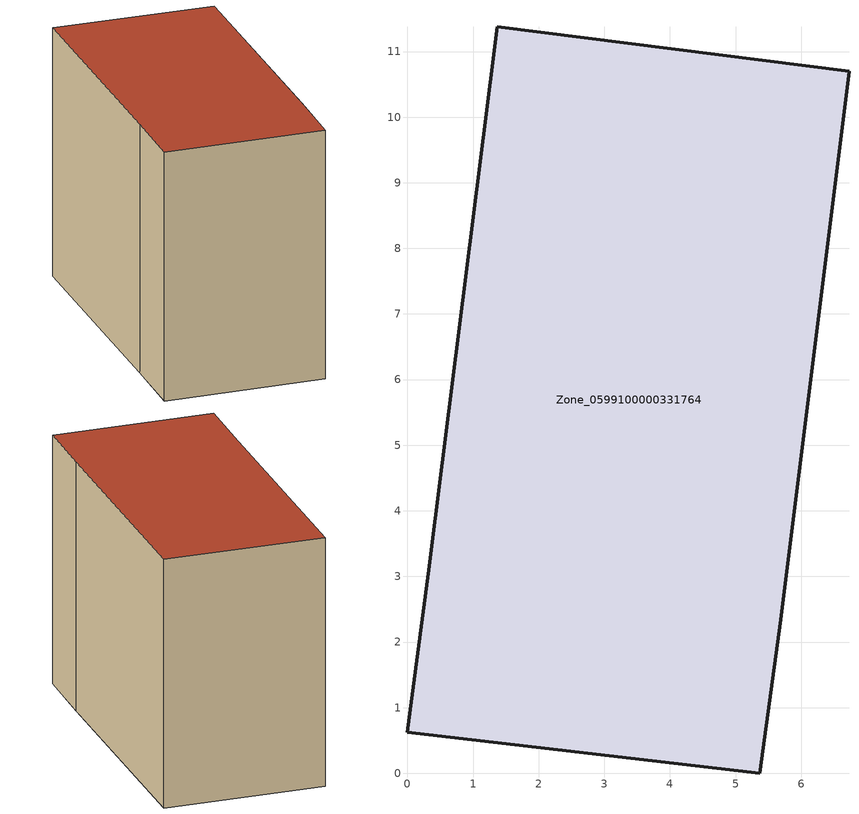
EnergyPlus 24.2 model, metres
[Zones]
Zone_0599100000331764
 floor ground (C_G): 0,0.62 0.32,3.04 1.37,11.38 6.73,10.7 5.69,2.34 5.37,0 z3.46
 wall outside (C_F): 0.32,3.04 0,0.62 5.37,0 5.69,2.34 6.73,10.7 1.37,11.38 0.32,3.04 z3.46:11.98
 roof outside (C_R): 5.37,0 5.69,2.34 6.73,10.7 1.37,11.38 0.32,3.04 0,0.62 z11.98
[BUILDING]
Pand.0599100000331764: North Axis=0; Terrain=City; Loads Convergence Tolerance Value=0.04; Temperature Convergence Tolerance Value=0.4; Solar Distribution=FullExterior; Maximum Number of Warmup Days=25; Minimum Number of Warmup Days=1
[Site:Location]
Rotterdam.The.Hague.AP_ZH_NLD Design_Conditions: Latitude=51.96; Longitude=4.45; Time Zone=1; Elevation=-4.5
[SITE:GROUNDTEMPERATURE:BUILDINGSURFACE]
18, 18, 18, 18, 18, 18, 18, 18, 18, 18, 18, 18
[MATERIAL] Thermal Absorptance=0.9; Solar Absorptance=0.7; Visible Absorptance=0.7
Name | Roughness | Thickness | Conductivity | Density | Specific Heat
G.TI.1975-1991 | MediumSmooth | 0.15 | 0.288461 | 540 | 1210
F.TI.1975-1991 | Rough | 0.3 | 0.230769 | 1920 | 840
R.TI.1975-1991 | MediumRough | 0.2 | 0.153846 | 1500 | 1000
[CONSTRUCTION]
C_G: G.TI.1975-1991
C_F: F.TI.1975-1991
C_R: R.TI.1975-1991
[ZONE]
Zone_0599100000331764: Type=1; Multiplier=1; Ceiling Height=Autocalculate; Volume=Autocalculate; Floor Area=autocalculate; Part of Total Floor Area=Yes
[ZONEINFILTRATION:DESIGNFLOWRATE]
Infil_Zone_0599100000331764: Zone or ZoneList or Space or SpaceList=Zone_0599100000331764; Schedule=AlwaysOn; Design Flow Rate Calculation Method=Flow/Area; Flow Rate per Floor Area=0.003; Constant Term Coefficient=1; Temperature Term Coefficient=0; Velocity Term Coefficient=0; Velocity Squared Term Coefficient=0
[HVACTEMPLATE:ZONE:IDEALLOADSAIRSYSTEM]
Zone_0599100000331764: Maximum Heating Supply Air Temperature=50; Minimum Cooling Supply Air Temperature=13; Maximum Heating Supply Air Humidity Ratio=0.0156; Minimum Cooling Supply Air Humidity Ratio=0.0077; Heating Limit=NoLimit; Cooling Limit=NoLimit; Dehumidification Control Type=ConstantSensibleHeatRatio; Cooling Sensible Heat Ratio=0.7; Dehumidification Setpoint=60; Humidification Control Type=None; Humidification Setpoint=30; Outdoor Air Method=None; Outdoor Air Flow Rate per Person=0.00944; Outdoor Air Flow Rate per Zone Floor Area=0; Outdoor Air Flow Rate per Zone=0; Demand Controlled Ventilation Type=None; Outdoor Air Economizer Type=NoEconomizer; Heat Recovery Type=None; Sensible Heat Recovery Effectiveness=0.7; Latent Heat Recovery Effectiveness=0.65
[ZONECONTROL:THERMOSTAT]
ThermostatControl_Zone_0599100000331764: Zone or ZoneList=Zone_0599100000331764; Control Type Schedule=DualSetpointControlType; Control 1=Thermostat_Zone_0599100000331764; Temperature Difference Between Cutout And Setpoint=0
[THERMOSTATSETPOINT:DUALSETPOINT]
Thermostat_Zone_0599100000331764: Heating Setpoint Temperature Schedule=HeatingSetpoint_Zone_0599100000331764; Cooling Setpoint Temperature Schedule=CoolingSetpoint_Zone_0599100000331764
[SCHEDULE:COMPACT]
HeatingSetpoint_Zone_0599100000331764: Through: 12/31, For: AllDays, Until: 24:00, 21
CoolingSetpoint_Zone_0599100000331764: Through: 12/31, For: AllDays, Until: 24:00, 24
DualSetpointControlType: Through: 12/31, For: AllDays, Until: 24:00, 4
AlwaysOn: Through: 12/31, For: AllDays, Until: 24:00, 1
